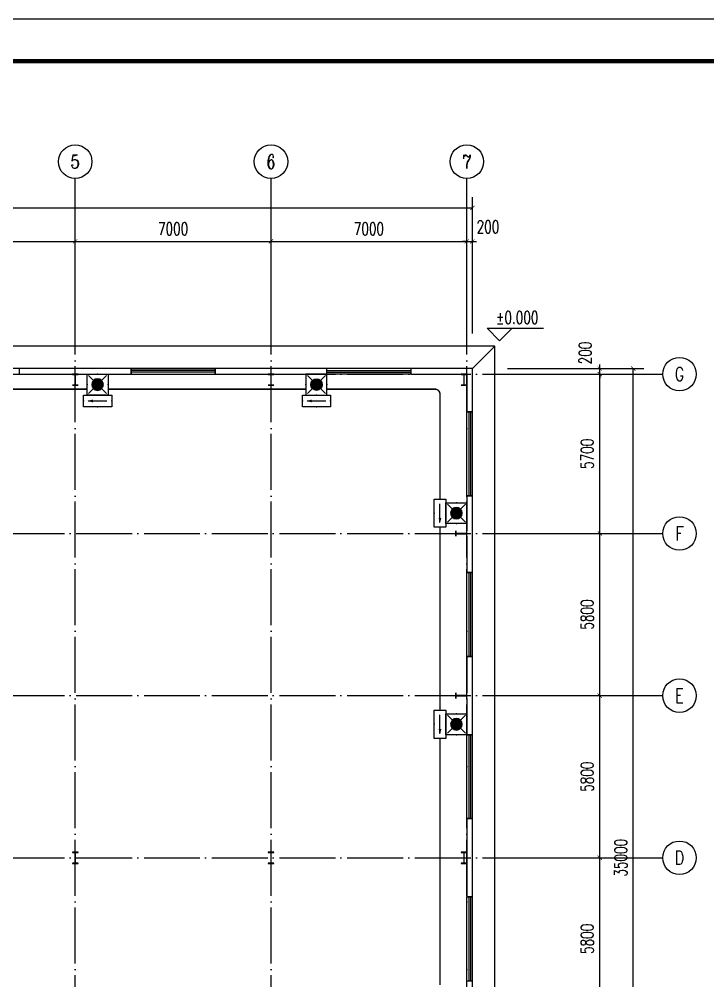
# Model space of a CAD drawing. Extents: x 33088 to 140010, y 13737 to 369010.
# Drawn here: x 81274 to 105885, y 175699 to 210093 of the extents above; entities that cross this region are included whole.
import ezdxf
from ezdxf.enums import TextEntityAlignment as Align

# ---------------------------------------------------------------- set-up
doc = ezdxf.new("R2010")
doc.units = 0
doc.header["$LTSCALE"] = 1000
doc.header["$MEASUREMENT"] = 0
doc.linetypes.add('DOTE', pattern=[2.42, 2, -0.2, 0.02, -0.2])
doc.layers.get('0').update_dxf_attribs({"linetype": 'CONTINUOUS'})
doc.layers.get('DEFPOINTS').update_dxf_attribs({"linetype": 'CONTINUOUS'})
for name, color, linetype in [('AXIS', 3, 'CONTINUOUS'), ('AXIS_TEXT', 7, 'CONTINUOUS'), ('COLUMN', 99, 'CONTINUOUS'), ('DIM_ELEV', 3, 'CONTINUOUS'), ('DOTE', 1, 'DOTE'), ('EQUIP-照明', 3, 'CONTINUOUS'), ('GROUND', 2, 'CONTINUOUS'), ('PUB_TEXT', 7, 'CONTINUOUS'), ('PUB_TITLE', 4, 'CONTINUOUS'), ('WALL', 9, 'CONTINUOUS'), ('WINDOW', 99, 'CONTINUOUS'), ('WIRE-照明', 1, 'CONTINUOUS')]:
    doc.layers.add(name, color=color, linetype=linetype)
doc.styles.add('_TCH_AXIS', font='COMPLEX', dxfattribs={"bigfont": 'GBCBIG'})
doc.styles.add('_TCH_DIM', font='SIMPLEX', dxfattribs={"bigfont": 'GBCBIG'})
doc.styles.add('COMPLEX', font='COMPLEX')
doc.styles.add('DIM_FONT', font='SIMPLEX', dxfattribs={"width": 0.7, "bigfont": 'GBCBIG'})
doc.styles.get("Standard").update_dxf_attribs({"font": 'gbenor.shx', "bigfont": 'gbcbig.shx'})
doc.dimstyles.new('DIMN150', dxfattribs={"dimscale": 1.5, "dimtxt": 300, "dimasz": 100, "dimexe": 250, "dimexo": 300, "dimgap": 150, "dimtad": 1, "dimdec": 0, "dimzin": 0, "dimtxsty": 'DIM_FONT', "dimblk": 'ARCHTICK', "dimcen": 0.09, "dimclrt": 7, "dimazin": 3, "dimtfac": 1, "dimtdec": 0, "dimtix": 1, "dimtmove": 0, "dimatfit": 3, "dimtolj": 1, "dimtzin": 0})

# ---------------------------------------------------------------- blocks, each defined once
blk = doc.blocks.new('$EQUIP$00001167')
for p, q in [((-0.429, 0.429), (0.429, -0.429)), ((-0.429, -0.429), (0.429, 0.429))]:
    blk.add_line(p, q)
blk.add_lwpolyline([(-0.5, 0.5), (-0.5, -0.5), (0.5, -0.5), (0.5, 0.5)], close=True)
blk.add_circle((0, 0), 0.275)
for p in [(0, 0.5), (-0.5, 0), (0.5, 0), (0, -0.5)]:
    blk.add_point(p)
for points in [[(-0.238, 0.137), (0.238, 0.137), (-0.275, 0), (0.275, 0)], [(-0.238, -0.137), (0.238, -0.137), (-0.275, 0), (0.275, 0)], [(-0.137, 0.238), (0.137, 0.238), (-0.238, 0.137), (0.238, 0.137)], [(0, 0.275), (0, 0.275), (-0.137, 0.238), (0.137, 0.238)], [(-0.137, -0.238), (0.137, -0.238), (-0.238, -0.137), (0.238, -0.137)], [(0, -0.275), (0, -0.275), (-0.137, -0.238), (0.137, -0.238)]]:
    blk.add_solid(points)
at = {"flags": 9}
blk.add_attdef('A', (0, 0), '', height=0.00002, dxfattribs=at)
blk = doc.blocks.new('$EQUIP$00001686')
for p, q in [((0.72, 0.6), (-0.72, 0.6)), ((-0.72, 0.6), (-0.72, 0)), ((0.72, 0), (0.72, 0.6)), ((-0.72, 0), (0.72, 0))]:
    blk.add_line(p, q)
at = {"color": 7}
blk.add_line((-0.48, 0.3), (0.48, 0.3), dxfattribs=at)
for p in [(0, 0.6), (-0.72, 0.3), (0, 0), (0.72, 0.3)]:
    blk.add_point(p)
blk.add_solid([(-0.24, 0.228), (-0.528, 0.3), (-0.24, 0.372)])
blk = doc.blocks.new('_AXISO')
blk.add_circle((0, 0), 0.5)
at = {"layer": 'AXIS_TEXT', "style": 'COMPLEX', "width": 1.041667}
blk.add_attdef('A', text='', height=0.56, dxfattribs=at).set_placement((-0.25, -0.28), (0.25, -0.28), align=Align.FIT)
blk = doc.blocks.new('_ARCHTICK')
at = {"color": 0, "linetype": 'BYBLOCK', "const_width": 0.15}
blk.add_lwpolyline([(-0.5, -0.5), (0.5, 0.5)], dxfattribs=at)
blk = doc.blocks.new('*D83')
at = {"layer": 'AXIS', "color": 0}
for p, q in [((165343, 271565), (165343, 276440)), ((207743, 271565), (207743, 276440)), ((165343, 276065), (207743, 276065))]:
    blk.add_line(p, q, dxfattribs=at)
at = {"layer": 'DEFPOINTS', "color": 0}
for p in [(207743, 276065), (165343, 271115), (207743, 271115)]:
    blk.add_point(p, dxfattribs=at)
at = {"layer": 'AXIS', "color": 0, "xscale": 150, "yscale": 150, "zscale": 150, "rotation": 180}
blk.add_blockref('_ARCHTICK', (165343, 276065), dxfattribs=at)
at = {"layer": 'AXIS', "color": 0, "xscale": 150, "yscale": 150, "zscale": 150}
blk.add_blockref('_ARCHTICK', (207743, 276065), dxfattribs=at)
at = {"layer": 'AXIS', "color": 7, "insert": (186543, 276515), "char_height": 450, "attachment_point": 5, "style": 'DIM_FONT'}
blk.add_mtext('\\A1;42400', dxfattribs=at)
blk = doc.blocks.new('*D88')
at = {"layer": 'AXIS', "color": 0}
for p, q in [((186543, 271565), (186543, 275240)), ((193543, 271565), (193543, 275240)), ((186543, 274865), (193543, 274865))]:
    blk.add_line(p, q, dxfattribs=at)
at = {"layer": 'DEFPOINTS', "color": 0}
for p in [(193543, 274865), (186543, 271115), (193543, 271115)]:
    blk.add_point(p, dxfattribs=at)
at = {"layer": 'AXIS', "color": 0, "xscale": 150, "yscale": 150, "zscale": 150, "rotation": 180}
blk.add_blockref('_ARCHTICK', (186543, 274865), dxfattribs=at)
at = {"layer": 'AXIS', "color": 0, "xscale": 150, "yscale": 150, "zscale": 150}
blk.add_blockref('_ARCHTICK', (193543, 274865), dxfattribs=at)
at = {"layer": 'AXIS', "color": 7, "insert": (190043, 275315), "char_height": 450, "attachment_point": 5, "style": 'DIM_FONT'}
blk.add_mtext('\\A1;7000', dxfattribs=at)
blk = doc.blocks.new('*D89')
at = {"layer": 'AXIS', "color": 0}
for p, q in [((193543, 271565), (193543, 275240)), ((200543, 271565), (200543, 275240)), ((193543, 274865), (200543, 274865))]:
    blk.add_line(p, q, dxfattribs=at)
at = {"layer": 'DEFPOINTS', "color": 0}
for p in [(200543, 274865), (193543, 271115), (200543, 271115)]:
    blk.add_point(p, dxfattribs=at)
at = {"layer": 'AXIS', "color": 0, "xscale": 150, "yscale": 150, "zscale": 150, "rotation": 180}
blk.add_blockref('_ARCHTICK', (193543, 274865), dxfattribs=at)
at = {"layer": 'AXIS', "color": 0, "xscale": 150, "yscale": 150, "zscale": 150}
blk.add_blockref('_ARCHTICK', (200543, 274865), dxfattribs=at)
at = {"layer": 'AXIS', "color": 7, "insert": (197043, 275315), "char_height": 450, "attachment_point": 5, "style": 'DIM_FONT'}
blk.add_mtext('\\A1;7000', dxfattribs=at)
blk = doc.blocks.new('*D90')
at = {"layer": 'AXIS', "color": 0}
for p, q in [((200543, 271565), (200543, 275240)), ((207543, 271565), (207543, 275240)), ((200543, 274865), (207543, 274865))]:
    blk.add_line(p, q, dxfattribs=at)
at = {"layer": 'DEFPOINTS', "color": 0}
for p in [(207543, 274865), (200543, 271115), (207543, 271115)]:
    blk.add_point(p, dxfattribs=at)
at = {"layer": 'AXIS', "color": 0, "xscale": 150, "yscale": 150, "zscale": 150, "rotation": 180}
blk.add_blockref('_ARCHTICK', (200543, 274865), dxfattribs=at)
at = {"layer": 'AXIS', "color": 0, "xscale": 150, "yscale": 150, "zscale": 150}
blk.add_blockref('_ARCHTICK', (207543, 274865), dxfattribs=at)
at = {"layer": 'AXIS', "color": 7, "insert": (204043, 275315), "char_height": 450, "attachment_point": 5, "style": 'DIM_FONT'}
blk.add_mtext('\\A1;7000', dxfattribs=at)
blk = doc.blocks.new('*D91')
at = {"layer": 'AXIS', "color": 0}
for p, q in [((207543, 271565), (207543, 275240)), ((207743, 271565), (207743, 275240)), ((207543, 274865), (207393, 274865)), ((207543, 274865), (207743, 274865)), ((207743, 274865), (207893, 274865))]:
    blk.add_line(p, q, dxfattribs=at)
at = {"layer": 'DEFPOINTS', "color": 0}
for p in [(207743, 274865), (207543, 271115), (207743, 271115)]:
    blk.add_point(p, dxfattribs=at)
at = {"layer": 'AXIS', "color": 0, "xscale": 150, "yscale": 150, "zscale": 150}
blk.add_blockref('_ARCHTICK', (207543, 274865), dxfattribs=at)
at = {"layer": 'AXIS', "color": 0, "xscale": 150, "yscale": 150, "zscale": 150, "rotation": 180}
blk.add_blockref('_ARCHTICK', (207743, 274865), dxfattribs=at)
at = {"layer": 'AXIS', "color": 7, "insert": (208298, 275383), "char_height": 450, "attachment_point": 5, "style": 'DIM_FONT'}
blk.add_mtext('\\A1;200', dxfattribs=at)
blk = doc.blocks.new('*D92')
at = {"layer": 'AXIS', "color": 0}
for p, q in [((208993, 270315), (213868, 270315)), ((213493, 235315), (213493, 270315)), ((208993, 235315), (213868, 235315))]:
    blk.add_line(p, q, dxfattribs=at)
at = {"layer": 'DEFPOINTS', "color": 0}
for p in [(208543, 270315), (213493, 270315), (208543, 235315)]:
    blk.add_point(p, dxfattribs=at)
at = {"layer": 'AXIS', "color": 0, "xscale": 150, "yscale": 150, "zscale": 150}
for p, rotation in [((213493, 270315), 90), ((213493, 235315), 270)]:
    blk.add_blockref('_ARCHTICK', p, dxfattribs=dict(at, rotation=rotation))
at = {"layer": 'AXIS', "color": 7, "insert": (213043, 252815), "char_height": 450, "attachment_point": 5, "rotation": 90, "style": 'DIM_FONT'}
blk.add_mtext('\\A1;35000', dxfattribs=at)
blk = doc.blocks.new('*D96')
at = {"layer": 'AXIS', "color": 0}
for p, q in [((208993, 252815), (212668, 252815)), ((212293, 247015), (212293, 252815)), ((208993, 247015), (212668, 247015))]:
    blk.add_line(p, q, dxfattribs=at)
at = {"layer": 'DEFPOINTS', "color": 0}
for p in [(208543, 252815), (212293, 252815), (208543, 247015)]:
    blk.add_point(p, dxfattribs=at)
at = {"layer": 'AXIS', "color": 0, "xscale": 150, "yscale": 150, "zscale": 150}
for p, rotation in [((212293, 252815), 90), ((212293, 247015), 270)]:
    blk.add_blockref('_ARCHTICK', p, dxfattribs=dict(at, rotation=rotation))
at = {"layer": 'AXIS', "color": 7, "insert": (211843, 249915), "char_height": 450, "attachment_point": 5, "rotation": 90, "style": 'DIM_FONT'}
blk.add_mtext('\\A1;5800', dxfattribs=at)
blk = doc.blocks.new('*D97')
at = {"layer": 'AXIS', "color": 0}
for p, q in [((208993, 258615), (212668, 258615)), ((212293, 252815), (212293, 258615)), ((208993, 252815), (212668, 252815))]:
    blk.add_line(p, q, dxfattribs=at)
at = {"layer": 'DEFPOINTS', "color": 0}
for p in [(208543, 258615), (212293, 258615), (208543, 252815)]:
    blk.add_point(p, dxfattribs=at)
at = {"layer": 'AXIS', "color": 0, "xscale": 150, "yscale": 150, "zscale": 150}
for p, rotation in [((212293, 258615), 90), ((212293, 252815), 270)]:
    blk.add_blockref('_ARCHTICK', p, dxfattribs=dict(at, rotation=rotation))
at = {"layer": 'AXIS', "color": 7, "insert": (211843, 255715), "char_height": 450, "attachment_point": 5, "rotation": 90, "style": 'DIM_FONT'}
blk.add_mtext('\\A1;5800', dxfattribs=at)
blk = doc.blocks.new('*D98')
at = {"layer": 'AXIS', "color": 0}
for p, q in [((208993, 264415), (212668, 264415)), ((212293, 258615), (212293, 264415)), ((208993, 258615), (212668, 258615))]:
    blk.add_line(p, q, dxfattribs=at)
at = {"layer": 'DEFPOINTS', "color": 0}
for p in [(208543, 264415), (212293, 264415), (208543, 258615)]:
    blk.add_point(p, dxfattribs=at)
at = {"layer": 'AXIS', "color": 0, "xscale": 150, "yscale": 150, "zscale": 150}
for p, rotation in [((212293, 264415), 90), ((212293, 258615), 270)]:
    blk.add_blockref('_ARCHTICK', p, dxfattribs=dict(at, rotation=rotation))
at = {"layer": 'AXIS', "color": 7, "insert": (211843, 261515), "char_height": 450, "attachment_point": 5, "rotation": 90, "style": 'DIM_FONT'}
blk.add_mtext('\\A1;5800', dxfattribs=at)
blk = doc.blocks.new('*D99')
at = {"layer": 'AXIS', "color": 0}
for p, q in [((208993, 270115), (212668, 270115)), ((212293, 264415), (212293, 270115)), ((208993, 264415), (212668, 264415))]:
    blk.add_line(p, q, dxfattribs=at)
at = {"layer": 'DEFPOINTS', "color": 0}
for p in [(208543, 270115), (212293, 270115), (208543, 264415)]:
    blk.add_point(p, dxfattribs=at)
at = {"layer": 'AXIS', "color": 0, "xscale": 150, "yscale": 150, "zscale": 150}
for p, rotation in [((212293, 270115), 90), ((212293, 264415), 270)]:
    blk.add_blockref('_ARCHTICK', p, dxfattribs=dict(at, rotation=rotation))
at = {"layer": 'AXIS', "color": 7, "insert": (211843, 267265), "char_height": 450, "attachment_point": 5, "rotation": 90, "style": 'DIM_FONT'}
blk.add_mtext('\\A1;5700', dxfattribs=at)
blk = doc.blocks.new('*D100')
at = {"layer": 'AXIS', "color": 0}
for p, q in [((212293, 270315), (212293, 270465)), ((208993, 270315), (212668, 270315)), ((208993, 270115), (212668, 270115)), ((212293, 270115), (212293, 270315)), ((212293, 270115), (212293, 269965))]:
    blk.add_line(p, q, dxfattribs=at)
at = {"layer": 'DEFPOINTS', "color": 0}
for p in [(208543, 270315), (208543, 270115), (212293, 270315)]:
    blk.add_point(p, dxfattribs=at)
at = {"layer": 'AXIS', "color": 0, "xscale": 150, "yscale": 150, "zscale": 150}
for p, rotation in [((212293, 270315), 270), ((212293, 270115), 90)]:
    blk.add_blockref('_ARCHTICK', p, dxfattribs=dict(at, rotation=rotation))
at = {"layer": 'AXIS', "color": 7, "insert": (211776, 270870), "char_height": 450, "attachment_point": 5, "rotation": 90, "style": 'DIM_FONT'}
blk.add_mtext('\\A1;200', dxfattribs=at)
blk = doc.blocks.new('$WINLIB2D$00000001')
for p, q in [((-0.5, 0.5), (0.5, 0.5)), ((-0.5, 0.5), (-0.5, -0.5)), ((0.5, -0.5), (0.5, 0.5)), ((0.5, 0.167), (-0.5, 0.167)), ((0.5, -0.167), (-0.5, -0.167)), ((-0.5, -0.5), (0.5, -0.5))]:
    blk.add_line(p, q)
blk = doc.blocks.new('DF212R')
at = {"layer": 'AXIS', "color": 8}
for p, q in [((193543.5, 271115), (193543.5, 277115)), ((200543.5, 271115), (200543.5, 277115)), ((207543.5, 271115), (207543.5, 277115)), ((208543.5, 270115), (214543.5, 270115)), ((208543.5, 264415), (214543.5, 264415)), ((208543.5, 258615), (214543.5, 258615)), ((208543.5, 252815), (214543.5, 252815))]:
    blk.add_line(p, q, dxfattribs=at)
at = {"layer": 'COLUMN', "color": 8}
for p, q in [((193643.5, 270115), (193443.5, 270115)), ((193443.5, 270115), (193443.5, 270105)), ((193443.5, 270105), (193531.3, 270105)), ((193531.3, 270105), (193536.3, 270100)), ((193536.3, 270100), (193536.3, 269730)), ((193542.3, 270100), (193547.3, 270105)), ((193542.3, 269730), (193542.3, 270100)), ((193547.3, 270105), (193643.5, 270105)), ((193643.5, 270105), (193643.5, 270115)), ((200643.5, 270115), (200443.5, 270115)), ((200443.5, 270115), (200443.5, 270105)), ((200443.5, 270105), (200531.3, 270105)), ((200531.3, 270105), (200536.3, 270100)), ((200536.3, 270100), (200536.3, 269730)), ((200542.3, 270100), (200547.3, 270105)), ((200542.3, 269730), (200542.3, 270100)), ((200547.3, 270105), (200643.5, 270105)), ((200643.5, 270105), (200643.5, 270115)), ((207543.5, 270115), (207343.5, 270115)), ((207343.5, 270115), (207343.5, 270105)), ((207343.5, 270105), (207431.3, 270105)), ((207431.3, 270105), (207436.3, 270100)), ((207436.3, 270100), (207436.3, 269730)), ((207442.3, 270100), (207447.3, 270105)), ((207442.3, 269730), (207442.3, 270100)), ((207447.3, 270105), (207543.5, 270105)), ((207543.5, 270105), (207543.5, 270115)), ((193531.3, 269725), (193443.5, 269725)), ((193443.5, 269725), (193443.5, 269715)), ((193443.5, 269715), (193643.5, 269715)), ((193536.3, 269730), (193531.3, 269725)), ((193547.3, 269725), (193542.3, 269730)), ((193643.5, 269725), (193547.3, 269725)), ((193643.5, 269715), (193643.5, 269725)), ((200531.3, 269725), (200443.5, 269725)), ((200443.5, 269725), (200443.5, 269715)), ((200443.5, 269715), (200643.5, 269715)), ((200536.3, 269730), (200531.3, 269725)), ((200547.3, 269725), (200542.3, 269730)), ((200643.5, 269725), (200547.3, 269725)), ((200643.5, 269715), (200643.5, 269725)), ((207431.3, 269725), (207343.5, 269725)), ((207343.5, 269725), (207343.5, 269715)), ((207343.5, 269715), (207543.5, 269715)), ((207436.3, 269730), (207431.3, 269725)), ((207447.3, 269725), (207442.3, 269730)), ((207543.5, 269725), (207447.3, 269725)), ((207543.5, 269715), (207543.5, 269725)), ((207153.5, 264515), (207143.5, 264515)), ((207143.5, 264515), (207143.5, 264315)), ((207153.5, 264418.9), (207153.5, 264515)), ((207543.5, 264515), (207533.5, 264515)), ((207533.5, 264515), (207533.5, 264418.9)), ((207543.5, 264315), (207543.5, 264515)), ((207143.5, 264315), (207153.5, 264315)), ((207158.5, 264413.9), (207153.5, 264418.9)), ((207153.5, 264402.9), (207158.5, 264407.9)), ((207153.5, 264315), (207153.5, 264402.9)), ((207528.5, 264413.9), (207158.5, 264413.9)), ((207158.5, 264407.9), (207528.5, 264407.9)), ((207533.5, 264418.9), (207528.5, 264413.9)), ((207528.5, 264407.9), (207533.5, 264402.9)), ((207533.5, 264402.9), (207533.5, 264315)), ((207533.5, 264315), (207543.5, 264315)), ((207153.5, 258715), (207143.5, 258715)), ((207143.5, 258715), (207143.5, 258515)), ((207153.5, 258618.9), (207153.5, 258715)), ((207543.5, 258715), (207533.5, 258715)), ((207533.5, 258715), (207533.5, 258618.9)), ((207543.5, 258515), (207543.5, 258715)), ((207143.5, 258515), (207153.5, 258515)), ((207158.5, 258613.9), (207153.5, 258618.9)), ((207153.5, 258602.9), (207158.5, 258607.9)), ((207153.5, 258515), (207153.5, 258602.9)), ((207528.5, 258613.9), (207158.5, 258613.9)), ((207158.5, 258607.9), (207528.5, 258607.9)), ((207533.5, 258618.9), (207528.5, 258613.9)), ((207528.5, 258607.9), (207533.5, 258602.9)), ((207533.5, 258602.9), (207533.5, 258515)), ((207533.5, 258515), (207543.5, 258515)), ((193643.5, 253015), (193443.5, 253015)), ((193443.5, 253015), (193443.5, 253005)), ((193443.5, 253005), (193531.3, 253005)), ((193531.3, 253005), (193536.3, 253000)), ((193536.3, 253000), (193536.3, 252630)), ((193542.3, 253000), (193547.3, 253005)), ((193542.3, 252630), (193542.3, 253000)), ((193547.3, 253005), (193643.5, 253005)), ((193643.5, 253005), (193643.5, 253015)), ((200643.5, 253015), (200443.5, 253015)), ((200443.5, 253015), (200443.5, 253005)), ((200443.5, 253005), (200531.3, 253005)), ((200531.3, 253005), (200536.3, 253000)), ((200536.3, 253000), (200536.3, 252630)), ((200542.3, 253000), (200547.3, 253005)), ((200542.3, 252630), (200542.3, 253000)), ((200547.3, 253005), (200643.5, 253005)), ((200643.5, 253005), (200643.5, 253015)), ((207543.5, 253015), (207343.5, 253015)), ((207343.5, 253015), (207343.5, 253005)), ((207343.5, 253005), (207431.3, 253005)), ((207431.3, 253005), (207436.3, 253000)), ((207436.3, 253000), (207436.3, 252630)), ((207442.3, 253000), (207447.3, 253005)), ((207442.3, 252630), (207442.3, 253000)), ((207447.3, 253005), (207543.5, 253005)), ((207543.5, 253005), (207543.5, 253015)), ((193531.3, 252625), (193443.5, 252625)), ((193443.5, 252625), (193443.5, 252615)), ((193443.5, 252615), (193643.5, 252615)), ((193536.3, 252630), (193531.3, 252625)), ((193547.3, 252625), (193542.3, 252630)), ((193643.5, 252625), (193547.3, 252625)), ((193643.5, 252615), (193643.5, 252625)), ((200531.3, 252625), (200443.5, 252625)), ((200443.5, 252625), (200443.5, 252615)), ((200443.5, 252615), (200643.5, 252615)), ((200536.3, 252630), (200531.3, 252625)), ((200547.3, 252625), (200542.3, 252630)), ((200643.5, 252625), (200547.3, 252625)), ((200643.5, 252615), (200643.5, 252625)), ((207431.3, 252625), (207343.5, 252625)), ((207343.5, 252625), (207343.5, 252615)), ((207343.5, 252615), (207543.5, 252615)), ((207436.3, 252630), (207431.3, 252625)), ((207447.3, 252625), (207442.3, 252630)), ((207543.5, 252625), (207447.3, 252625)), ((207543.5, 252615), (207543.5, 252625))]:
    blk.add_line(p, q, dxfattribs=at)
at = {"layer": 'DIM_ELEV', "color": 8}
for p, q in [((208714.3, 271307.5), (208264.3, 271757.5)), ((208264.3, 271757.5), (210284, 271757.5)), ((208714.3, 271307.5), (209164.3, 271757.5))]:
    blk.add_line(p, q, dxfattribs=at)
at = {"layer": 'DOTE', "color": 8}
for p, q in [((193543.5, 234515), (193543.5, 271115)), ((200543.5, 234515), (200543.5, 271115)), ((207543.5, 234515), (207543.5, 271115)), ((164543.5, 270115), (208543.5, 270115)), ((164543.5, 264415), (208543.5, 264415)), ((164543.5, 258615), (208543.5, 258615)), ((164543.5, 252815), (208543.5, 252815))]:
    blk.add_line(p, q, dxfattribs=at)
at = {"layer": 'GROUND', "color": 8}
for p, q in [((208543.5, 271115), (178344, 271115)), ((207743.5, 270315), (208543.5, 271115)), ((208543.5, 246414.6), (208543.5, 271115)), ((207743.5, 270315), (178344, 270315)), ((207743.5, 246414.6), (207743.5, 270315))]:
    blk.add_line(p, q, dxfattribs=at)
at = {"layer": 'WALL', "color": 8}
for p, q in [((193541.4, 270315), (191543.5, 270315)), ((191543.5, 270315), (191543.5, 270115)), ((191543.5, 270115), (193443.5, 270115)), ((195543, 270315), (193541.4, 270315)), ((193643.5, 270115), (195543, 270115)), ((195543, 270115), (195543, 270315)), ((200541.4, 270315), (198543, 270315)), ((198543, 270315), (198543, 270115)), ((198543, 270115), (200443.5, 270115)), ((202543.5, 270315), (200541.4, 270315)), ((200643.5, 270115), (202543.5, 270115)), ((202543.5, 270115), (202543.5, 270315)), ((207743.5, 270315), (205543.5, 270315)), ((205543.5, 270315), (205543.5, 270115)), ((205543.5, 270115), (207343.5, 270115)), ((207543.5, 270105), (207543.5, 269725)), ((207743.5, 268765), (207743.5, 270315)), ((207543.5, 269715), (207543.5, 268765)), ((207543.5, 268765), (207743.5, 268765)), ((207743.5, 265765), (207543.5, 265765)), ((207543.5, 265765), (207543.5, 264515)), ((207743.5, 264413), (207743.5, 265765)), ((207543.5, 264315), (207543.5, 263015)), ((207743.5, 263015), (207743.5, 264413)), ((207543.5, 263015), (207743.5, 263015)), ((207743.5, 260015), (207543.5, 260015)), ((207543.5, 260015), (207543.5, 258715)), ((207743.5, 258613), (207743.5, 260015)), ((207543.5, 258515), (207543.5, 257215)), ((207743.5, 257215), (207743.5, 258613)), ((207543.5, 257215), (207743.5, 257215)), ((207743.5, 254215), (207543.5, 254215)), ((207543.5, 254215), (207543.5, 251415)), ((207743.5, 251415), (207743.5, 254215)), ((207543.5, 251415), (207743.5, 251415))]:
    blk.add_line(p, q, dxfattribs=at)
at = {"layer": 'AXIS', "color": 8}
ref = blk.add_blockref('_AXISO', (193543.5, 277715), dxfattribs=dict(at, xscale=1200, yscale=1200, zscale=1200))
ref.add_attrib('A', '5', dxfattribs={"layer": 'AXIS_TEXT', "color": 8, "height": 493.2, "style": '_TCH_AXIS'}).set_placement((193379.1, 277468.5), (193707.9, 277468.5), align=Align.FIT)
ref = blk.add_blockref('_AXISO', (200543.5, 277715), dxfattribs=dict(at, xscale=1200, yscale=1200, zscale=1200))
ref.add_attrib('A', '6', dxfattribs={"layer": 'AXIS_TEXT', "color": 8, "height": 506.1, "style": '_TCH_AXIS', "width": 0.928571}).set_placement((200386.8, 277462), (200700.1, 277462), align=Align.FIT)
ref = blk.add_blockref('_AXISO', (207543.5, 277715), dxfattribs=dict(at, xscale=1200, yscale=1200, zscale=1200))
ref.add_attrib('A', '7', dxfattribs={"layer": 'AXIS_TEXT', "color": 8, "height": 493.2, "style": '_TCH_AXIS'}).set_placement((207379.1, 277468.5), (207707.9, 277468.5), align=Align.FIT)
ref = blk.add_blockref('_AXISO', (215143.5, 270115), dxfattribs=dict(at, xscale=1200, yscale=1200, zscale=1200))
ref.add_attrib('A', 'G', dxfattribs={"layer": 'AXIS_TEXT', "color": 8, "height": 480.7, "style": '_TCH_AXIS', "width": 0.833333}).set_placement((214971.8, 269874.7), (215315.2, 269874.7), align=Align.FIT)
ref = blk.add_blockref('_AXISO', (215143.5, 264415), dxfattribs=dict(at, xscale=1200, yscale=1200, zscale=1200))
ref.add_attrib('A', 'F', dxfattribs={"layer": 'AXIS_TEXT', "color": 8, "height": 506.1, "style": '_TCH_AXIS', "width": 0.8125}).set_placement((214986.8, 264162), (215300.1, 264162), align=Align.FIT)
ref = blk.add_blockref('_AXISO', (215143.5, 258615), dxfattribs=dict(at, xscale=1200, yscale=1200, zscale=1200))
ref.add_attrib('A', 'E', dxfattribs={"layer": 'AXIS_TEXT', "color": 8, "height": 506.1, "style": '_TCH_AXIS', "width": 0.8125}).set_placement((214986.8, 258362), (215300.1, 258362), align=Align.FIT)
ref = blk.add_blockref('_AXISO', (215143.5, 252815), dxfattribs=dict(at, xscale=1200, yscale=1200, zscale=1200))
ref.add_attrib('A', 'D', dxfattribs={"layer": 'AXIS_TEXT', "color": 8, "height": 493.2, "style": '_TCH_AXIS', "width": 0.823529}).set_placement((214979.1, 252568.5), (215307.9, 252568.5), align=Align.FIT)
at = {"layer": 'WINDOW', "color": 8}
for p, xscale, yscale, zscale, rotation in [((197043, 270215), -3000, -200, -3000, 180), ((204043.5, 270215), 3000, -200, 3000, 180), ((207643.5, 267265), 3000, 200, 3000, 90), ((207643.5, 261515), 3000, 200, 3000, 90), ((207643.5, 255715), 3000, 200, 3000, 90), ((207643.5, 249915), 3000, 200, 3000, 90)]:
    blk.add_blockref('$WINLIB2D$00000001', p, dxfattribs=dict(at, xscale=xscale, yscale=yscale, zscale=zscale, rotation=rotation))
at = {"layer": 'PUB_TEXT', "color": 7, "style": '_TCH_DIM', "width": 0.705882}
blk.add_text('%%P0.000', height=446.25, dxfattribs=at).set_placement((208589, 271915))
at = {"layer": 'AXIS', "color": 8}
for p1, p2, distance, picture, middle in [((165343.5, 271115), (207743.5, 271115), 4950, '*D83', (186543.5, 276515)), ((186543.5, 271115), (193543.5, 271115), 3750, '*D88', (190043.5, 275315)), ((193543.5, 271115), (200543.5, 271115), 3750, '*D89', (197043.5, 275315)), ((200543.5, 271115), (207543.5, 271115), 3750, '*D90', (204043.5, 275315)), ((208543.5, 235315), (208543.5, 270315), -4950, '*D92', (213043.5, 252815)), ((208543.5, 264415), (208543.5, 270115), -3750, '*D99', (211843.5, 267265)), ((208543.5, 258615), (208543.5, 264415), -3750, '*D98', (211843.5, 261515)), ((208543.5, 252815), (208543.5, 258615), -3750, '*D97', (211843.5, 255715)), ((208543.5, 247015), (208543.5, 252815), -3750, '*D96', (211843.5, 249915))]:
    dim = blk.add_aligned_dim(p1=p1, p2=p2, distance=distance, dimstyle='DIMN150', dxfattribs=at)
    dim.commit()
    dim.dimension.update_dxf_attribs({"geometry": picture, "text_midpoint": middle})
for base, p1, p2, angle, picture, middle in [((207743.5, 274865), (207543.5, 271115), (207743.5, 271115), 0, '*D91', (208298.5, 275382.5)), ((212293.5, 270315), (208543.5, 270115), (208543.5, 270315), 90, '*D100', (211776, 270870))]:
    dim = blk.add_linear_dim(base=base, p1=p1, p2=p2, angle=angle, dimstyle='DIMN150', dxfattribs=at)
    dim.commit()
    dim.dimension.update_dxf_attribs({"geometry": picture, "text_midpoint": middle, "dimtype": 161})

msp = doc.modelspace()

# ---------------------------------------------------------------- linework, layer by layer
at = {"layer": 'PUB_TITLE'}
msp.add_lwpolyline([(33293, 147093), (122393, 147093), (122393, 210093), (33293, 210093)], close=True, dxfattribs=at)
at = {"layer": 'PUB_TITLE', "const_width": 150}
msp.add_lwpolyline([(37043, 148593), (120893, 148593), (120893, 208593), (37043, 208593)], close=True, dxfattribs=at)
at = {"layer": 'WIRE-照明', "linetype": 'CONTINUOUS', "const_width": 52.5}
for points in [[(77499, 196861), (83699, 196861)], [(84449, 196861), (91524, 196861)], [(96314, 191920), (96314, 185378)], [(96314, 184370), (96314, 175553)]]:
    msp.add_lwpolyline(points, dxfattribs=at)
msp.add_lwpolyline([(96314, 192928), (96314, 196681, 0.414214), (96134, 196861), (92274, 196861)], format="xyb", dxfattribs=at)

# ---------------------------------------------------------------- block references
msp.add_blockref('DF212R', (-110269, -72717))
at = {"layer": 'EQUIP-照明'}
for name, p, xscale, yscale, zscale, rotation in [('$EQUIP$00001167', (84074, 197024), -750, 750, 750, 270), ('$EQUIP$00001167', (91899, 197024), 750, 750, 750, 90), ('$EQUIP$00001686', (84074, 196649), -700, 700, 700, 180), ('$EQUIP$00001686', (91899, 196649), -700, 700, 700, 180), ('$EQUIP$00001686', (96104, 192424), -700, 700, 700, 270), ('$EQUIP$00001167', (96899, 192424), -750, 750, 750, 270), ('$EQUIP$00001686', (96104, 184874), -700, 700, 700, 270), ('$EQUIP$00001167', (96899, 184874), -750, 750, 750, 270)]:
    msp.add_blockref(name, p, dxfattribs=dict(at, xscale=xscale, yscale=yscale, zscale=zscale, rotation=rotation))

doc.saveas('drawing.dxf')
